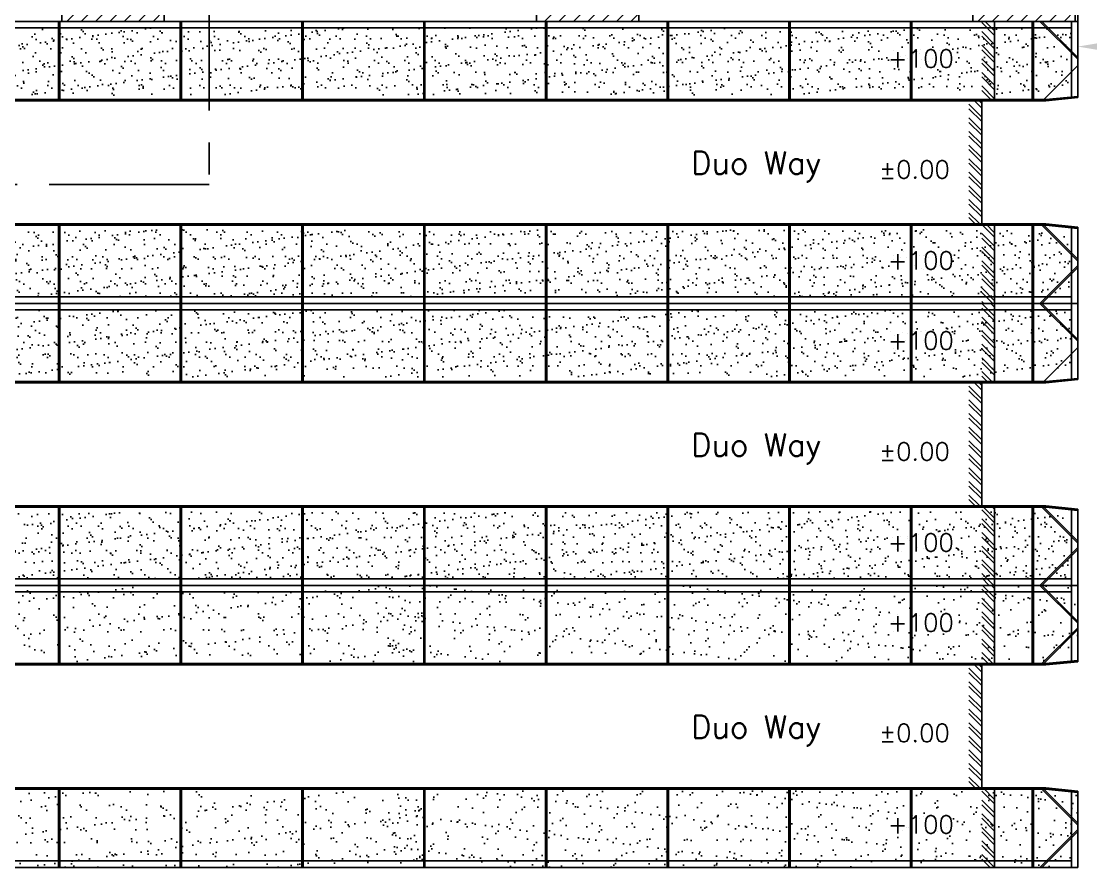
# Model space of a CAD drawing. Header units: millimetres. Extents: x -5 to 1510635, y -6 to 71285.
# Drawn here: x 790361 to 798706, y 25787 to 32412 of the extents above; entities that cross this region are included whole.
import ezdxf
from ezdxf.enums import TextEntityAlignment as Align

# ---------------------------------------------------------------- set-up
doc = ezdxf.new("R2010")
doc.units = ezdxf.units.MM
doc.header["$LTSCALE"] = 1000
doc.linetypes.add('CENTER', pattern=[2, 1.25, -0.25, 0.25, -0.25])
doc.linetypes.add('DASHEDX2', pattern=[1.5, 1, -0.5])
for name, color, linetype in [('1', 1, 'CENTER'), ('2', 42, 'Continuous'), ('4', 4, 'DASHEDX2'), ('MP-1', 1, 'CENTER'), ('MP-7', 7, 'Continuous'), ('MP-8', 8, 'Continuous'), ('S-COL 2ND$0$S-COL-1', 31, 'Continuous'), ('S-COL 2ND$0$S-COL-HATCH', 11, 'Continuous'), ('S-TEXT-3', 31, 'Continuous')]:
    doc.layers.add(name, color=color, linetype=linetype)
doc.styles.add('ROMANS', font='ROMANS.shx')
doc.dimstyles.new('MPS2', dxfattribs={"dimscale": 100, "dimtxt": 3, "dimasz": 3, "dimexe": 1, "dimexo": 1, "dimgap": 1, "dimtad": 1, "dimzin": 12, "dimdsep": 46, "dimtxsty": 'Standard', "dimcen": 1, "dimclrd": 1, "dimclre": 1, "dimclrt": 7, "dimazin": 2, "dimtfac": 1, "dimtmove": 0, "dimatfit": 3, "dimfxl": 1, "dimarcsym": 0})
pattern_1 = [(37.50000000000001, (517584.3606566141, 113703.2505014206), (-4.800093887952137, 146.8239711988027), [0, -115.824, 0, -129.54, 0, -123.825]), (7.499999999999999, (517584.3606566141, 113703.2505014206), (134.8569849414008, 215.0475301705063), [0, -62.48400000000001, 0, -104.394, 0, -40.005]), (327.5, (517490.634656614, 113703.2505014206), (237.2977110724374, 0.4311554035637286), [0, -38.09999999999999, 0, -137.16, 0, -179.07]), (317.5, (517490.634656614, 113703.2505014206), (229.0669357416892, 66.87879697716488), [0, -19.05, 0, -89.916, 0, -102.87])]
pattern_2 = [(142.5, (531441.9109597434, 332563.6239655574), (6.299335810960814, 192.6823769013159), [0, -152, 0, -170, 0, -162.5]), (172.5, (531441.9109597434, 332563.6239655574), (-176.9776705267727, 282.214606522974), [0, -82, 0, -137, 0, -52.5]), (212.5, (531564.9109597434, 332563.6239655574), (-311.4141861751495, 0.5659053536964492), [0, -49.99999999999997, 0, -179.9999999999999, 0, -234.9999999999999]), (222.5, (531564.9109597434, 332563.6239655574), (-300.6126604572293, 87.76755649342492), [0, -25, 0, -118, 0, -135])]
pattern_3 = [(37.50000000000001, (-533651.9109597674, 332563.6239655574), (-6.299335810960814, 192.6823769013159), [0, -152, 0, -170, 0, -162.5]), (7.499999999999999, (-533651.9109597674, 332563.6239655574), (176.9776705267727, 282.214606522974), [0, -82, 0, -137, 0, -52.5]), (327.5, (-533774.9109597674, 332563.6239655574), (311.4141861751495, 0.5659053536964492), [0, -49.99999999999999, 0, -180, 0, -235]), (317.5, (-533774.9109597674, 332563.6239655574), (300.6126604572293, 87.76755649342492), [0, -25, 0, -118, 0, -135])]

# ---------------------------------------------------------------- blocks, each defined once
blk = doc.blocks.new('S-COL 2ND')
at = {"layer": 'S-COL 2ND$0$S-COL-HATCH'}
h = blk.add_hatch(dxfattribs=at)
h.set_pattern_fill('ANSI31', color=256, scale=25)
h.set_pattern_definition([(45, (7474.717989202589, 18780), (-56.1266007566822, 56.12660075668221), [])])
h.paths.add_polyline_path([(4007211.345289174, -137938.8001942993), (4008011.345289174, -137938.8001942993), (4008011.345289174, -137438.8001942993), (4007211.345289174, -137438.8001942993)])
h = blk.add_hatch(dxfattribs=at)
h.set_pattern_fill('ANSI31', color=256, scale=25)
h.set_pattern_definition([(45, (10979.71798920305, 18780), (-56.1266007566822, 56.12660075668221), [])])
h.paths.add_polyline_path([(4010916.345289174, -137938.8001942993), (4011716.345289174, -137938.8001942993), (4011716.345289174, -137438.8001942993), (4010916.345289174, -137438.8001942993)])
h = blk.add_hatch(dxfattribs=at)
h.set_pattern_fill('ANSI31', color=256, scale=25)
h.set_pattern_definition([(45, (14584.71798920259, 18780), (-56.1266007566822, 56.12660075668221), [])])
h.paths.add_polyline_path([(4014321.345289174, -137938.8001942993), (4015121.345289174, -137938.8001942993), (4015121.345289174, -137438.8001942993), (4014321.345289174, -137438.8001942993)])
at = {"layer": 'S-COL 2ND$0$S-COL-1'}
for points in [[(4007211.345289174, -137938.8001942993), (4008011.345289174, -137938.8001942993), (4008011.345289174, -137438.8001942993), (4007211.345289174, -137438.8001942993)], [(4010916.345289174, -137938.8001942993), (4011716.345289174, -137938.8001942993), (4011716.345289174, -137438.8001942993), (4010916.345289174, -137438.8001942993)]]:
    blk.add_lwpolyline(points, close=True, dxfattribs=at)
at = {"layer": 'S-COL 2ND$0$S-COL-1', "elevation": -8.91567534880164e-09}
blk.add_lwpolyline([(4014321.345289174, -137938.8001942993), (4015121.345289174, -137938.8001942993), (4015121.345289174, -137438.8001942993), (4014321.345289174, -137438.8001942993)], close=True, dxfattribs=at)
blk = doc.blocks.new('*X45')
at = {"color": 0}
for p, q in [((74238.90674294345, 22160.49230855423), (74254.62879133417, 22176.21435694495)), ((74238.90674294345, 22125.13696955423), (74289.98413033417, 22176.21435694495)), ((74238.90674294345, 22054.42629137625), (74338.90674294345, 22154.42629137625)), ((74238.90674294345, 22019.07095237625), (74338.90674294345, 22119.07095237625)), ((74238.90674294345, 21948.36027419826), (74338.90674294345, 22048.36027419826)), ((74238.90674294345, 21913.00493519827), (74338.90674294345, 22013.00493519827)), ((74238.90674294345, 21842.29425702028), (74338.90674294345, 21942.29425702028)), ((74238.90674294345, 21806.93891802029), (74338.90674294345, 21906.93891802029)), ((74238.90674294345, 21736.2282398423), (74338.90674294345, 21836.2282398423)), ((74238.90674294345, 21700.8729008423), (74338.90674294345, 21800.8729008423)), ((74238.90674294345, 21630.16222266432), (74338.90674294345, 21730.16222266432)), ((74238.90674294345, 21594.80688366432), (74338.90674294345, 21694.80688366432)), ((74238.90674294345, 21524.09620548634), (74338.90674294345, 21624.09620548634)), ((74238.90674294345, 21488.74086648634), (74338.90674294345, 21588.74086648634)), ((74238.90674294345, 21418.03018830836), (74338.90674294345, 21518.03018830836)), ((74238.90674294345, 21382.67484930836), (74338.90674294345, 21482.67484930836)), ((74238.90674294345, 21311.96417113037), (74338.90674294345, 21411.96417113037)), ((74238.90674294345, 21276.60883213038), (74338.90674294345, 21376.60883213038)), ((74259.22294593601, 21226.21435694495), (74338.90674294345, 21305.89815395239)), ((74294.57828493601, 21226.21435694495), (74338.90674294345, 21270.54281495239))]:
    blk.add_line(p, q, dxfattribs=at)
blk = doc.blocks.new('SDFER')
at = {"layer": '2'}
h = blk.add_hatch(dxfattribs=at)
h.set_pattern_fill('ANSI32', color=1, scale=200, style=0)
h.set_pattern_definition([(135, (529157.9246560314, 66943.86211058294), (53.03300858899106, 53.03300858899107), []), (135, (529122.5693170314, 66943.86211058294), (53.03300858899106, 53.03300858899107), [])])
h.paths.add_polyline_path([(530085.1921945927, 115283.2505014205), (530185.1921945927, 115283.2505014205), (530185.1921945927, 115903.2505014205), (530085.1921945927, 115903.2505014205)])
h = blk.add_hatch(dxfattribs=at)
h.set_pattern_fill('ANSI32', color=1, scale=200, style=0)
h.set_pattern_definition([(135, (529157.9246560314, 65368.86211058294), (53.03300858899106, 53.03300858899107), []), (135, (529122.5693170314, 65368.86211058294), (53.03300858899106, 53.03300858899107), [])])
h.paths.add_polyline_path([(530185.1921945929, 114323.2505014205), (530085.1921945927, 114323.2505014205), (530085.1921945927, 113703.2505014205), (530185.1921945929, 113703.2505014205)])
at = {"layer": 'MP-1', "linetype": 'ByBlock'}
h = blk.add_hatch(dxfattribs=at)
h.set_pattern_fill('AR-SAND', color=256, scale=3, style=0)
h.set_pattern_definition(pattern_1)
h.paths.add_polyline_path([(522929.3606566256, 115853.2505014206), (521989.3606566256, 115853.2505014206), (521989.3606566256, 115328.2505014205), (522929.3606566256, 115328.2505014205)])
h = blk.add_hatch(dxfattribs=at)
h.set_pattern_fill('AR-SAND', color=256, scale=3, style=0)
h.set_pattern_definition(pattern_1)
h.paths.add_polyline_path([(523879.3606566256, 115853.2505014205), (522939.3606566256, 115853.2505014206), (522939.3606566256, 115328.2505014205), (523879.3606566256, 115328.2505014205)])
h = blk.add_hatch(dxfattribs=at)
h.set_pattern_fill('AR-SAND', color=256, scale=3, style=0)
h.set_pattern_definition(pattern_1)
h.paths.add_polyline_path([(524829.3606566256, 115853.2505014205), (523889.3606566256, 115853.2505014205), (523889.3606566256, 115328.2505014205), (524829.3606566256, 115328.2505014205)])
h = blk.add_hatch(dxfattribs=at)
h.set_pattern_fill('AR-SAND', color=256, scale=3, style=0)
h.set_pattern_definition(pattern_1)
h.paths.add_polyline_path([(525779.3606566256, 115853.2505014205), (524839.3606566256, 115853.2505014205), (524839.3606566256, 115328.2505014205), (525779.3606566256, 115328.2505014205)])
h = blk.add_hatch(dxfattribs=at)
h.set_pattern_fill('AR-SAND', color=256, scale=3, style=0)
h.set_pattern_definition(pattern_1)
h.paths.add_polyline_path([(526679.360656626, 115853.2505014205), (525789.3606566256, 115853.2505014205), (525789.3606566256, 115328.2505014205), (526679.360656626, 115328.2505014205)])
h = blk.add_hatch(dxfattribs=at)
h.set_pattern_fill('AR-SAND', color=256, scale=3, style=0)
h.set_pattern_definition(pattern_1)
h.paths.add_polyline_path([(527629.360656626, 115853.2505014205), (526689.360656626, 115853.2505014205), (526689.360656626, 115328.2505014205), (527629.360656626, 115328.2505014205)])
h = blk.add_hatch(dxfattribs=at)
h.set_pattern_fill('AR-SAND', color=256, scale=3, style=0)
h.set_pattern_definition(pattern_1)
h.paths.add_polyline_path([(528579.360656626, 115853.2505014205), (527639.360656626, 115853.2505014205), (527639.360656626, 115328.2505014205), (528579.360656626, 115328.2505014205)])
h = blk.add_hatch(dxfattribs=at)
h.set_pattern_fill('AR-SAND', color=256, scale=3, style=0)
h.set_pattern_definition(pattern_1)
h.paths.add_polyline_path([(529529.360656626, 115853.2505014205), (528589.360656626, 115853.2505014205), (528589.360656626, 115328.2505014205), (529529.360656626, 115328.2505014205)])
h = blk.add_hatch(dxfattribs=at)
h.set_pattern_fill('AR-SAND', color=256, scale=3, style=0)
h.set_pattern_definition(pattern_1)
h.paths.add_polyline_path([(530185.1921945927, 115853.2505014205), (529539.360656626, 115853.2505014205), (529539.360656626, 115328.2505014205), (530185.1921945927, 115328.2505014205)])
h = blk.add_hatch(dxfattribs=at)
h.set_pattern_fill('AR-SAND', color=256, scale=3, style=0)
h.set_pattern_definition(pattern_1)
h.paths.add_polyline_path([(530479.360656626, 115853.2505014205), (530185.1921945927, 115853.2505014205), (530185.1921945927, 115328.2505014205), (530333.1114369123, 115328.2505014205), (530479.360656626, 115335.5629624062)])
h = blk.add_hatch(dxfattribs=at)
h.set_pattern_fill('AR-SAND', color=256, scale=3, style=0)
h.set_pattern_definition(pattern_1)
h.paths.add_polyline_path([(530784.3606566375, 115658.3077889345), (530589.4179441514, 115853.2505014205), (530489.360656626, 115853.2505014205), (530489.360656626, 115336.0629624062), (530602.9077603217, 115341.7403175909), (530784.3606566375, 115523.1932139066)])
h = blk.add_hatch(dxfattribs=at)
h.set_pattern_fill('AR-SAND', color=256, scale=3, style=0)
h.set_pattern_definition(pattern_1)
h.paths.add_polyline_path([(530784.3606566375, 115853.2505014205), (530603.5600797753, 115853.2505014205), (530784.3606566375, 115672.4499245581)], flags=17)
h = blk.add_hatch(dxfattribs=at)
h.set_pattern_fill('AR-SAND', color=256, scale=3, style=0)
h.set_pattern_definition(pattern_1)
h.paths.add_polyline_path([(530784.3606566375, 115509.0510782828), (530617.794218873, 115342.4846405185), (530784.3606566375, 115350.8129624067)], flags=17)
h = blk.add_hatch(dxfattribs=at)
h.set_pattern_fill('AR-SAND', color=256, scale=3, style=0)
h.set_pattern_definition(pattern_1)
h.paths.add_polyline_path([(522929.3606566256, 114278.2505014205), (521989.3606566256, 114278.2505014205), (521989.3606566256, 113753.2505014204), (522929.3606566256, 113753.2505014204)])
h = blk.add_hatch(dxfattribs=at)
h.set_pattern_fill('AR-SAND', color=256, scale=3, style=0)
h.set_pattern_definition(pattern_1)
h.paths.add_polyline_path([(523879.3606566256, 114278.2505014205), (522939.3606566256, 114278.2505014205), (522939.3606566256, 113753.2505014204), (523879.3606566256, 113753.2505014204)])
h = blk.add_hatch(dxfattribs=at)
h.set_pattern_fill('AR-SAND', color=256, scale=3, style=0)
h.set_pattern_definition(pattern_1)
h.paths.add_polyline_path([(524829.3606566256, 114278.2505014205), (523889.3606566256, 114278.2505014205), (523889.3606566256, 113753.2505014204), (524829.3606566256, 113753.2505014204)])
h = blk.add_hatch(dxfattribs=at)
h.set_pattern_fill('AR-SAND', color=256, scale=3, style=0)
h.set_pattern_definition(pattern_1)
h.paths.add_polyline_path([(525779.3606566256, 114278.2505014205), (524839.3606566256, 114278.2505014205), (524839.3606566256, 113753.2505014204), (525779.3606566256, 113753.2505014204)])
h = blk.add_hatch(dxfattribs=at)
h.set_pattern_fill('AR-SAND', color=256, scale=3, style=0)
h.set_pattern_definition(pattern_1)
h.paths.add_polyline_path([(526679.360656626, 114278.2505014205), (525789.3606566256, 114278.2505014205), (525789.3606566256, 113753.2505014204), (526679.360656626, 113753.2505014204)])
h = blk.add_hatch(dxfattribs=at)
h.set_pattern_fill('AR-SAND', color=256, scale=3, style=0)
h.set_pattern_definition(pattern_1)
h.paths.add_polyline_path([(527629.360656626, 114278.2505014205), (526689.360656626, 114278.2505014205), (526689.360656626, 113753.2505014204), (527629.360656626, 113753.2505014204)])
h = blk.add_hatch(dxfattribs=at)
h.set_pattern_fill('AR-SAND', color=256, scale=3, style=0)
h.set_pattern_definition(pattern_1)
h.paths.add_polyline_path([(528579.360656626, 114278.2505014205), (527639.360656626, 114278.2505014205), (527639.360656626, 113753.2505014204), (528579.360656626, 113753.2505014204)])
h = blk.add_hatch(dxfattribs=at)
h.set_pattern_fill('AR-SAND', color=256, scale=3, style=0)
h.set_pattern_definition(pattern_1)
h.paths.add_polyline_path([(529529.360656626, 114278.2505014205), (528589.360656626, 114278.2505014205), (528589.360656626, 113753.2505014204), (529529.360656626, 113753.2505014205)])
h = blk.add_hatch(dxfattribs=at)
h.set_pattern_fill('AR-SAND', color=256, scale=3, style=0)
h.set_pattern_definition(pattern_1)
h.paths.add_polyline_path([(530185.1921945929, 114278.2505014205), (529539.360656626, 114278.2505014205), (529539.360656626, 113753.2505014205), (530185.1921945929, 113753.2505014205)])
h = blk.add_hatch(dxfattribs=at)
h.set_pattern_fill('AR-SAND', color=256, scale=3, style=0)
h.set_pattern_definition(pattern_1)
h.paths.add_polyline_path([(530479.360656626, 114270.9380404348), (530333.1114369123, 114278.2505014205), (530185.1921945929, 114278.2505014205), (530185.1921945929, 113753.2505014205), (530479.360656626, 113753.2505014205)])
h = blk.add_hatch(dxfattribs=at)
h.set_pattern_fill('AR-SAND', color=256, scale=3, style=0)
h.set_pattern_definition(pattern_1)
h.paths.add_polyline_path([(530602.9077603217, 114264.76068525), (530489.360656626, 114270.4380404348), (530489.360656626, 113753.2505014205), (530589.4179441514, 113753.2505014205), (530784.3606566375, 113948.1932139064), (530784.3606566375, 114083.3077889344)])
h = blk.add_hatch(dxfattribs=at)
h.set_pattern_fill('AR-SAND', color=256, scale=3, style=0)
h.set_pattern_definition(pattern_1)
h.paths.add_polyline_path([(530784.3606566375, 114255.6880404342), (530617.794218873, 114264.0163623224), (530784.3606566375, 114097.4499245581)], flags=17)
h = blk.add_hatch(dxfattribs=at)
h.set_pattern_fill('AR-SAND', color=256, scale=3, style=0)
h.set_pattern_definition(pattern_1)
h.paths.add_polyline_path([(530784.3606566375, 113934.0510782829), (530603.5600797753, 113753.2505014205), (530784.3606566375, 113753.2505014205)], flags=17)
at = {"layer": '2'}
for p, q in [((514934.3606566142, 115903.2505014206, -1.382460255819105e-08), (530834.3606566375, 115903.2505014205, -1.382460255819105e-08)), ((514984.3606566141, 115853.2505014206, -1.382460255819105e-08), (530784.3606566375, 115853.2505014205, -1.382460255819105e-08)), ((530185.1921945927, 115903.6886628511, -1.382460255819105e-08), (530185.1921945927, 115283.2505014205, -1.382460255819105e-08)), ((530784.3606566375, 115903.2505014205, -1.382460255819105e-08), (530784.3606566375, 115313.3003770415, -1.382460255819105e-08)), ((530834.3606566377, 115903.2505014205, -1.382460255819105e-08), (530834.3606566377, 115308.2505014204, -1.382460255819105e-08)), ((514934.3606566142, 115293.2505014205, -1.382460255819105e-08), (530583.8619004263, 115293.2505014205, -1.382460255819105e-08)), ((514934.3606566142, 115283.2505014205, -1.382460255819105e-08), (530584.3606566376, 115283.2505014205, -1.382460255819105e-08)), ((530085.1921945927, 115278.2505014205, -1.382460255819105e-08), (530085.1921945927, 114328.2505014205, -1.382460255819105e-08)), ((530834.3606566377, 115318.3003770415, -1.382460255819105e-08), (530583.8619004263, 115293.2505014205, -1.382460255819105e-08)), ((530834.3606566377, 115308.2505014204, -1.382460255819105e-08), (530584.3606566376, 115283.2505014205, -1.382460255819105e-08)), ((514934.3606566142, 114323.2505014203, -1.382460255819105e-08), (530584.3606566376, 114323.2505014205, -1.382460255819105e-08)), ((514934.3606566142, 114313.2505014203, -1.382460255819105e-08), (530583.8619004263, 114313.2505014205, -1.382460255819105e-08)), ((530185.1921945929, 114323.2505014205, -1.382460255819105e-08), (530185.1921945929, 113703.6886628511, -1.382460255819105e-08)), ((530834.3606566376, 114288.2006257995, -1.382460255819105e-08), (530583.8619004263, 114313.2505014205, -1.382460255819105e-08)), ((530834.3606566377, 114298.2505014206, -1.382460255819105e-08), (530584.3606566376, 114323.2505014205, -1.382460255819105e-08)), ((530784.3606566375, 113703.2505014205, -1.382460255819105e-08), (530784.3606566375, 114293.2006257995, -1.382460255819105e-08)), ((530834.3606566377, 114298.2505014206, -1.382460255819105e-08), (530834.3606566377, 113703.2505014205, -1.382460255819105e-08)), ((514984.3606566141, 113753.2505014203, -1.382460255819105e-08), (530784.3606566375, 113753.2505014205, -1.382460255819105e-08)), ((530834.3606566375, 113703.2505014205, -1.382460255819105e-08), (514934.3606566144, 113703.2505014206, -1.382460255819105e-08))]:
    blk.add_line(p, q, dxfattribs=at)
at = {"layer": '4'}
for p, q in [((522879.3606566256, 115293.2505014205, -1.382460255819105e-08), (522879.3606566256, 115903.2505014205, -1.382460255819105e-08)), ((522889.3606566256, 115293.2505014205, -1.382460255819105e-08), (522889.3606566256, 115903.2505014205, -1.382460255819105e-08)), ((523829.3606566256, 115293.2505014205, -1.382460255819105e-08), (523829.3606566256, 115903.2505014205, -1.382460255819105e-08)), ((523839.3606566256, 115293.2505014205, -1.382460255819105e-08), (523839.3606566256, 115903.2505014205, -1.382460255819105e-08)), ((524779.3606566256, 115293.2505014205, -1.382460255819105e-08), (524779.3606566256, 115903.2505014205, -1.382460255819105e-08)), ((524789.3606566256, 115293.2505014205, -1.382460255819105e-08), (524789.3606566256, 115903.2505014205, -1.382460255819105e-08)), ((525729.3606566256, 115293.2505014205, -1.382460255819105e-08), (525729.3606566256, 115903.2505014205, -1.382460255819105e-08)), ((525739.3606566256, 115293.2505014205, -1.382460255819105e-08), (525739.3606566256, 115903.2505014205, -1.382460255819105e-08)), ((526679.360656626, 115293.2505014205, -1.382460255819105e-08), (526679.360656626, 115903.2505014205, -1.382460255819105e-08)), ((526689.360656626, 115293.2505014205, -1.382460255819105e-08), (526689.360656626, 115903.2505014205, -1.382460255819105e-08)), ((527629.360656626, 115293.2505014205, -1.382460255819105e-08), (527629.360656626, 115903.2505014205, -1.382460255819105e-08)), ((527639.360656626, 115293.2505014205, -1.382460255819105e-08), (527639.360656626, 115903.2505014205, -1.382460255819105e-08)), ((528579.360656626, 115293.2505014205, -1.382460255819105e-08), (528579.360656626, 115903.2505014205, -1.382460255819105e-08)), ((528589.360656626, 115293.2505014205, -1.382460255819105e-08), (528589.360656626, 115903.2505014205, -1.382460255819105e-08)), ((529529.360656626, 115293.2505014205, -1.382460255819105e-08), (529529.360656626, 115903.2505014205, -1.382460255819105e-08)), ((529539.360656626, 115293.2505014205, -1.382460255819105e-08), (529539.360656626, 115903.2505014205, -1.382460255819105e-08)), ((530479.360656626, 115293.2505014205, -1.382460255819105e-08), (530479.360656626, 115903.2505014205, -1.382460255819105e-08)), ((530489.360656626, 115293.2505014205, -1.382460255819105e-08), (530489.360656626, 115903.2505014205, -1.382460255819105e-08)), ((530539.4179441514, 115903.2505014205, -1.382460255819105e-08), (530834.3606566377, 115608.3077889342, -1.382460255819105e-08)), ((530834.3606566377, 115622.4499245578, -1.382460255819105e-08), (530553.5600797753, 115903.2505014205, -1.382460255819105e-08)), ((530568.5600797749, 115293.2505014205, -1.382460255819105e-08), (530834.3606566377, 115559.051078283, -1.382460255819105e-08)), ((530551.1463934539, 115289.9789507232, -1.382460255819105e-08), (530549.4179441512, 115288.2505014205, -1.382460255819105e-08)), ((522879.3606566256, 113703.2505014203, -1.382460255819105e-08), (522879.3606566256, 114313.2505014204, -1.382460255819105e-08)), ((522889.3606566256, 113703.2505014203, -1.382460255819105e-08), (522889.3606566256, 114313.2505014204, -1.382460255819105e-08)), ((523829.3606566256, 113703.2505014203, -1.382460255819105e-08), (523829.3606566256, 114313.2505014204, -1.382460255819105e-08)), ((523839.3606566256, 113703.2505014203, -1.382460255819105e-08), (523839.3606566256, 114313.2505014204, -1.382460255819105e-08)), ((524779.3606566256, 113703.2505014203, -1.382460255819105e-08), (524779.3606566256, 114313.2505014204, -1.382460255819105e-08)), ((524789.3606566256, 113703.2505014203, -1.382460255819105e-08), (524789.3606566256, 114313.2505014204, -1.382460255819105e-08)), ((525729.3606566256, 113703.2505014203, -1.382460255819105e-08), (525729.3606566256, 114313.2505014204, -1.382460255819105e-08)), ((525739.3606566256, 113703.2505014203, -1.382460255819105e-08), (525739.3606566256, 114313.2505014204, -1.382460255819105e-08)), ((526679.360656626, 114313.2505014204, -1.382460255819105e-08), (526679.360656626, 113703.2505014204, -1.382460255819105e-08)), ((526689.360656626, 114313.2505014204, -1.382460255819105e-08), (526689.360656626, 113703.2505014204, -1.382460255819105e-08)), ((527629.360656626, 114313.2505014205, -1.382460255819105e-08), (527629.360656626, 113703.2505014204, -1.382460255819105e-08)), ((527639.360656626, 114313.2505014205, -1.382460255819105e-08), (527639.360656626, 113703.2505014204, -1.382460255819105e-08)), ((528579.360656626, 114313.2505014205, -1.382460255819105e-08), (528579.360656626, 113703.2505014204, -1.382460255819105e-08)), ((528589.360656626, 114313.2505014205, -1.382460255819105e-08), (528589.360656626, 113703.2505014204, -1.382460255819105e-08)), ((529529.360656626, 114313.2505014205, -1.382460255819105e-08), (529529.360656626, 113703.2505014204, -1.382460255819105e-08)), ((529539.360656626, 114313.2505014205, -1.382460255819105e-08), (529539.360656626, 113703.2505014204, -1.382460255819105e-08)), ((530479.360656626, 114313.2505014205, -1.382460255819105e-08), (530479.360656626, 113703.2505014204, -1.382460255819105e-08)), ((530489.3606566259, 114313.2505014205, -1.382460255819105e-08), (530489.360656626, 113703.2505014204, -1.382460255819105e-08)), ((530834.3606566377, 114033.3077889342, -1.382460255819105e-08), (530554.4179441512, 114313.2505014205, -1.382460255819105e-08)), ((530568.5600797749, 114313.2505014205, -1.382460255819105e-08), (530834.3606566377, 114047.4499245579, -1.382460255819105e-08)), ((530539.4179441514, 113703.2505014205, -1.382460255819105e-08), (530834.3606566377, 113998.1932139067, -1.382460255819105e-08)), ((530834.3606566377, 113984.0510782831, -1.382460255819105e-08), (530553.5600797753, 113703.2505014205, -1.382460255819105e-08))]:
    blk.add_line(p, q, dxfattribs=at)
at = {"layer": '2', "color": 1, "xscale": -1}
blk.add_blockref('*X45', (604324.0989375361, 93102.03614447551, -1.382460255819105e-08), dxfattribs=at)
at = {"style": 'ROMANS'}
for s, p in [('+100', (529351.1505800057, 115542.9405257849, -1.382460255819105e-08)), ('%%P0.00', (529284.483913339, 114677.6480478096, -1.382460255819105e-08)), ('+100', (529351.1505800057, 113967.9405257849, -1.382460255819105e-08))]:
    blk.add_text(s, height=140, dxfattribs=at).set_placement(p)
at = {"layer": 'MP-7', "style": 'ROMANS'}
blk.add_text('Duo Way', height=176.8, dxfattribs=at).set_placement((528324.5516056509, 114769.9573420913, -1.382460255819105e-08), align=Align.MIDDLE)
blk = doc.blocks.new('152524444')
at = {"layer": '2'}
h = blk.add_hatch(dxfattribs=at)
h.set_pattern_fill('ANSI32', color=1, scale=200, style=0)
h.set_pattern_definition([(135, (2468.563999405364, -46759.38839083747), (53.03300858899106, 53.03300858899107), []), (135, (2433.208660405362, -46759.38839083747), (53.03300858899106, 53.03300858899107), [])])
h.paths.add_polyline_path([(3395.831537966616, 1580.000000000058), (3495.831537966617, 1580.000000000058), (3495.831537966616, 2200.000000000058), (3395.831537966616, 2200.000000000058)])
h = blk.add_hatch(dxfattribs=at)
h.set_pattern_fill('ANSI32', color=1, scale=200, style=0)
h.set_pattern_definition([(135, (2468.563999405364, -48334.38839083747), (53.03300858899106, 53.03300858899107), []), (135, (2433.208660405362, -48334.38839083747), (53.03300858899106, 53.03300858899107), [])])
h.paths.add_polyline_path([(3495.831537966849, 619.9999999999977), (3395.831537966617, 619.9999999999972), (3395.831537966616, 5.820766091346741e-11), (3495.831537966849, 5.820766091346741e-11)])
at = {"layer": 'MP-1'}
h = blk.add_hatch(dxfattribs=at)
h.set_pattern_fill('AR-SAND', color=256, scale=100, style=0)
h.set_pattern_definition(pattern_3)
h.paths.add_polyline_path([(-5805.831537990598, 2200.000000000116), (-6425.00000003539, 2200.000000000058), (-6425.00000003539, 1628.537476591824), (-5954.250468200771, 1605.000000000058), (-5805.831537990598, 1605.000000000058)])
h.paths.add_polyline_path([(-3955.00000003539, 2200.000000000116), (-5805.831537990598, 2200.000000000058), (-5805.831537990598, 1605.000000000058), (-3955.00000003539, 1605.000000000058)])
h.paths.add_polyline_path([(-1455.00000003539, 2200.000000000175), (-3945.00000003539, 2200.000000000116), (-3945.00000003539, 1605.000000000058), (-1455.00000003539, 1605.000000000058)])
h.paths.add_polyline_path([(-955.00000001234, 2200.000000000175), (-1445.00000003539, 2200.000000000175), (-1445.00000003539, 1605.000000000058), (-955.00000001234, 1605.000000000058)])
h.paths.add_polyline_path([(-5510.123256737133, 1804.690024364449), (-4913.456590070156, 1804.690024364449), (-4913.456590070156, 2014.690024364449), (-5510.123256737133, 2014.690024364449)], flags=24)
h = blk.add_hatch(dxfattribs=at)
h.set_pattern_fill('AR-SAND', color=256, scale=100, style=0)
h.set_pattern_definition(pattern_2)
h.paths.add_polyline_path([(1745.000000011409, 2200.000000000116), (3595.831537966616, 2200.000000000058), (3595.831537966616, 1605.000000000058), (1745.000000011409, 1605.000000000058)])
h.paths.add_polyline_path([(-754.9999999885913, 2200.000000000175), (1735.000000011409, 2200.000000000116), (1735.000000011409, 1605.000000000058), (-754.9999999885913, 1605.000000000058)])
h.paths.add_polyline_path([(-1255.000000011642, 2200.000000000175), (-764.9999999885913, 2200.000000000175), (-764.9999999885913, 1605.000000000058), (-1255.000000011642, 1605.000000000058)])
h.paths.add_polyline_path([(3300.123256712919, 1804.690024364449), (2703.456590046408, 1804.690024364449), (2703.456590046408, 2014.690024364449), (3300.123256712919, 2014.690024364449)], flags=24)
h.paths.add_polyline_path([(4145.000000011642, 1625.037476591824), (4145.000000011642, 2200.000000000116), (3595.831537966616, 2200.000000000116), (3595.831537966616, 1605.000000000058), (3744.250468176557, 1605.000000000058)])
h = blk.add_hatch(dxfattribs=at)
h.set_pattern_fill('AR-SAND', color=256, scale=100, style=0)
h.set_pattern_definition(pattern_3)
h.paths.add_polyline_path([(-5805.831537990831, 595.0000000001746), (-5954.250468197977, 595.0000000001746), (-6425.000000036089, 571.4625234083505), (-6425.000000036089, 5.820766091346741e-11), (-5805.831537990831, 5.820766091346741e-11)])
h.paths.add_polyline_path([(-3955.00000003539, 595.0000000001746), (-5805.831537990831, 595.0000000001746), (-5805.831537990831, 5.820766091346741e-11), (-3955.00000003539, 1.164153218269348e-10)])
h.paths.add_polyline_path([(-1455.00000003539, 595.0000000001746), (-3945.00000003539, 595.0000000001746), (-3945.00000003539, 1.164153218269348e-10), (-1455.00000003539, 1.746229827404022e-10)])
h.paths.add_polyline_path([(-955.00000001234, 595.0000000001746), (-1445.00000003539, 595.0000000001746), (-1445.00000003539, 1.746229827404022e-10), (-955.00000001234, 1.746229827404022e-10)])
h.paths.add_polyline_path([(-5510.123256737133, 229.6900243644486), (-4913.456590070156, 229.6900243644486), (-4913.456590070156, 439.6900243644486), (-5510.123256737133, 439.6900243644486)], flags=24)
h = blk.add_hatch(dxfattribs=at)
h.set_pattern_fill('AR-SAND', color=256, scale=100, style=0)
h.set_pattern_definition(pattern_2)
h.paths.add_polyline_path([(1745.000000011409, 595.0000000001746), (3595.831537966849, 595.0000000001746), (3595.831537966849, 5.820766091346741e-11), (1745.000000011409, 1.164153218269348e-10)])
h.paths.add_polyline_path([(-754.9999999885913, 595.0000000001746), (1735.000000011409, 595.0000000001746), (1735.000000011409, 1.164153218269348e-10), (-754.9999999885913, 1.746229827404022e-10)])
h.paths.add_polyline_path([(-1255.000000011642, 595.0000000001746), (-764.9999999885913, 595.0000000001746), (-764.9999999885913, 1.746229827404022e-10), (-1255.000000011642, 1.746229827404022e-10)])
h.paths.add_polyline_path([(3300.123256712919, 229.6900243644486), (2703.456590046408, 229.6900243644486), (2703.456590046408, 439.6900243644486), (3300.123256712919, 439.6900243644486)], flags=24)
h.paths.add_polyline_path([(4145.000000011642, 5.820766091346741e-11), (4145.000000011409, 574.9625234084087), (3744.250468173996, 595.0000000001746), (3595.831537966849, 595.0000000001746), (3595.831537966849, 5.820766091346741e-11)])
at = {"layer": '2'}
for p, q in [((-6455.000000011874, 2200.000000000175), (4145.000000011409, 2200.000000000058)), ((3495.831537966616, 2200.438161430706), (3495.831537966616, 1580.000000000058)), ((4095.000000011409, 2200.000000000058), (4095.000000011409, 1610.049875621062)), ((4145.000000011642, 2200.000000000058), (4145.000000011642, 1604.999999999942)), ((-6405.000000011874, 2150.000000000233), (4095.000000011409, 2150.000000000058)), ((-6455.000000011874, 1590.000000000058), (3895.000000011176, 1590.000000000058)), ((3894.004962821436, 1589.950371902159), (4145.000000011642, 1615.049875621062)), ((3895.000000011642, 1580.000000000058), (4145.000000012806, 1605.000000000058)), ((-6455.000000011874, 1580.000000000058), (3895.000000011176, 1580.000000000058)), ((3395.831537966616, 1575.000000000058), (3395.831537966616, 625.0000000000582)), ((-6455.000000011874, 619.9999999999418), (3895.000000011642, 620)), ((-6455.000000011874, 609.9999999999418), (3895.000000011642, 610)), ((3495.831537966849, 619.9999999999977), (3495.831537966849, 0.4381614307058044)), ((3894.004962821436, 610.0496280979579), (4145.000000011414, 584.9501243790771)), ((3895.000000011642, 620.0000000000582), (4145.000000012806, 595.0000000000582)), ((4095.000000011409, 5.820766091346741e-11), (4095.000000011409, 589.9501243790543)), ((4145.000000011411, 595.0000000001977), (4145.000000011642, 5.820766091346741e-11)), ((4145.000000011409, 5.820766091346741e-11), (-6455.000000011642, 1.746229827404022e-10)), ((-6405.000000011874, 49.99999999988358), (4095.000000011409, 50.00000000005821))]:
    blk.add_line(p, q, dxfattribs=at)
at = {"layer": '4'}
for p, q in [((-3810.000000000465, 1590.000000000058), (-3810.000000000466, 2200.000000000116)), ((-3800.000000000465, 1590.000000000058), (-3800.000000000466, 2200.000000000116)), ((-2860.000000000465, 1590.000000000058), (-2860.000000000466, 2200.000000000116)), ((-2850.000000000465, 1590.000000000058), (-2850.000000000466, 2200.000000000116)), ((-1910.000000000466, 1590.000000000058), (-1910.000000000466, 2200.000000000116)), ((-1900.000000000465, 1590.000000000058), (-1900.000000000466, 2200.000000000116)), ((-960.0000000004657, 1590.000000000058), (-960.0000000004657, 2200.000000000116)), ((-950.0000000004654, 1590.000000000058), (-950.0000000004657, 2200.000000000116)), ((-10, 1590.000000000058), (-10, 2200.000000000116)), ((0, 1590.000000000058), (0, 2200.000000000116)), ((939.9999999999998, 1590.000000000058), (940, 2200.000000000116)), ((950, 1590.000000000058), (950, 2200.000000000116)), ((1890, 1590.000000000058), (1890, 2200.000000000116)), ((1900, 1590.000000000058), (1900, 2200.000000000116)), ((2840, 1590.000000000058), (2840, 2200.000000000116)), ((2850, 1590.000000000058), (2850, 2200.000000000116)), ((3790, 1590.000000000058), (3790, 2200.000000000116)), ((3800, 1590.000000000058), (3800, 2200.000000000116)), ((3850.057287525386, 2200.000000000058), (4145.000000011642, 1905.057287513802)), ((4145.000000011642, 1919.199423137412), (3864.199423149228, 2200.000000000058)), ((4145.000000011642, 1869.942712486372), (3865.057287525161, 1590.000000000058)), ((3879.199423149001, 1590.000000000058), (4145.000000011642, 1855.800576862588)), ((-3810.000000000466, -1.164153218269348e-10), (-3810.000000000466, 609.9999999999567)), ((-3800.000000000466, -1.164153218269348e-10), (-3800.000000000466, 609.9999999999568)), ((-2860.000000000466, -1.164153218269348e-10), (-2860.000000000466, 609.999999999962)), ((-2850.000000000466, -1.164153218269348e-10), (-2850.000000000465, 609.999999999962)), ((-1910.000000000466, -1.164153218269348e-10), (-1910.000000000466, 609.9999999999674)), ((-1900.000000000466, -1.164153218269348e-10), (-1900.000000000466, 609.9999999999674)), ((-960.0000000004657, -1.164153218269348e-10), (-960.0000000004657, 609.9999999999727)), ((-950.0000000004657, -1.164153218269348e-10), (-950.0000000004655, 609.9999999999728)), ((-9.999999999999998, 609.999999999978), (-10, 0)), ((0, 609.9999999999781), (0, 0)), ((940, 609.9999999999834), (940, 0)), ((949.9999999999999, 609.9999999999834), (950, 0)), ((1890, 609.9999999999886), (1890, 0)), ((1900, 609.9999999999887), (1900, 0)), ((2840, 609.999999999994), (2840, 0)), ((2849.999999999999, 609.9999999999941), (2850, 0)), ((3790, 609.9999999999994), (3790, 0)), ((3800, 609.9999999999994), (3800, 0)), ((4145.000000011642, 330.0572875137441), (3865.057287525164, 609.9999999999998)), ((3879.199423149059, 609.9999999999999), (4145.000000011642, 344.1994231375284)), ((3850.057287525386, 5.820766091346741e-11), (4145.000000011642, 294.9427124863141)), ((4145.000000011642, 280.8005768627045), (3864.199423149228, 5.820766091346741e-11))]:
    blk.add_line(p, q, dxfattribs=at)
at = {"layer": '2', "color": 1, "xscale": -1}
blk.add_blockref('*X45', (77634.73828091007, -20601.2143569449), dxfattribs=at)
at = {"style": 'ROMANS'}
for s, p in [('+100', (2661.789923379663, 1839.690024364449)), ('%%P0.00', (2595.123256712919, 978.7435496354592)), ('+100', (2661.789923379663, 264.6900243644486))]:
    blk.add_text(s, height=140, dxfattribs=at).set_placement(p)
at = {"layer": 'MP-7', "style": 'ROMANS'}
blk.add_text('Duo Way', height=176.8, dxfattribs=at).set_placement((1635.190949024865, 1066.7068406709), align=Align.MIDDLE)
blk = doc.blocks.new('*D362')
at = {"layer": 'DEFPOINTS', "color": 0, "linetype": 'ByBlock', "transparency": 16777216}
for p in [(811780.7717887093, 39553.49296978966), (781391.0230908506, 32912.42329884967, 2.061307519349001e-08), (811780.7717887093, 20582.77664604265, 2.061307519349001e-08)]:
    blk.add_point(p, dxfattribs=at)
at = {"layer": 'S-TEXT-3', "color": 1, "linetype": 'ByBlock', "lineweight": -2, "transparency": 16777216}
for p, q in [((781391.0230908506, 32992.42329884967), (781391.0230908506, 39633.49296978966)), ((811780.7717887093, 20662.77664604265), (811780.7717887093, 39633.49296978966)), ((781631.0230908506, 39553.49296978966), (811540.7717887093, 39553.49296978966))]:
    blk.add_line(p, q, dxfattribs=at)
at = {"layer": 'S-TEXT-3', "color": 1, "linetype": 'ByBlock', "transparency": 16777216}
for points in [[(781631.0230908506, 39593.49296978966), (781631.0230908506, 39513.49296978966), (781391.0230908506, 39553.49296978966)], [(811540.7717887093, 39593.49296978966), (811540.7717887093, 39513.49296978966), (811780.7717887093, 39553.49296978966)]]:
    blk.add_solid(points, dxfattribs=at)
at = {"layer": 'S-TEXT-3', "color": 7, "linetype": 'ByBlock', "transparency": 16777216, "insert": (796585.89743978, 39753.49296978966), "char_height": 240, "attachment_point": 5}
blk.add_mtext('30390', dxfattribs=at)
blk = doc.blocks.new('*D363')
at = {"layer": 'DEFPOINTS', "color": 0, "linetype": 'ByBlock', "transparency": 16777216}
for p in [(797785.864987859, 37467.72442645807), (778675.625896771, 13082.42329884967), (782951.1469986537, 13082.42329884967, 2.061307519349001e-08)]:
    blk.add_point(p, dxfattribs=at)
at = {"layer": 'S-TEXT-3', "color": 1, "linetype": 'ByBlock', "lineweight": -2, "transparency": 16777216}
for p, q in [((797705.864987859, 37467.72442645807), (778595.625896771, 37467.72442645807)), ((778675.625896771, 37227.72442645807), (778675.625896771, 13322.42329884967)), ((782871.1469986537, 13082.42329884967), (778595.625896771, 13082.42329884967))]:
    blk.add_line(p, q, dxfattribs=at)
at = {"layer": 'S-TEXT-3', "color": 1, "linetype": 'ByBlock', "transparency": 16777216}
for points in [[(778635.625896771, 37227.72442645807), (778715.625896771, 37227.72442645807), (778675.625896771, 37467.72442645807)], [(778635.625896771, 13322.42329884967), (778715.625896771, 13322.42329884967), (778675.625896771, 13082.42329884967)]]:
    blk.add_solid(points, dxfattribs=at)
at = {"layer": 'S-TEXT-3', "color": 7, "linetype": 'ByBlock', "transparency": 16777216, "insert": (778475.625896771, 25275.07386265399), "char_height": 240, "attachment_point": 5, "rotation": 90}
blk.add_mtext('24385', dxfattribs=at)
blk = doc.blocks.new('*D349')
at = {"layer": 'DEFPOINTS', "color": 0, "linetype": 'ByBlock', "transparency": 16777216}
for p in [(798605.8649878595, 33717.72442645804, -1.192429662024977e-08), (804005.86498786, 33717.72442645804, -1.61082448676252e-08), (798605.8649878595, 32215.90448720066)]:
    blk.add_point(p, dxfattribs=at)
at = {"layer": 'MP-8', "color": 1, "linetype": 'ByBlock', "lineweight": -2, "transparency": 16777216}
for p, q in [((798605.8649878595, 33637.72442645804), (798605.8649878595, 32135.90448720066)), ((804005.86498786, 33637.72442645804), (804005.86498786, 32135.90448720066)), ((803765.86498786, 32215.90448720066), (798845.8649878595, 32215.90448720066))]:
    blk.add_line(p, q, dxfattribs=at)
at = {"layer": 'MP-8', "color": 1, "linetype": 'ByBlock', "transparency": 16777216}
for points in [[(798845.8649878595, 32255.90448720066), (798845.8649878595, 32175.90448720066), (798605.8649878595, 32215.90448720066)], [(803765.86498786, 32255.90448720066), (803765.86498786, 32175.90448720066), (804005.86498786, 32215.90448720066)]]:
    blk.add_solid(points, dxfattribs=at)
at = {"layer": 'MP-8', "color": 7, "linetype": 'ByBlock', "transparency": 16777216, "insert": (801305.8649878597, 32444.70448720066), "char_height": 240, "attachment_point": 5}
blk.add_mtext('5400{\\H144.000000;\\S+10^ -0;}', dxfattribs=at)

msp = doc.modelspace()

# ---------------------------------------------------------------- linework, layer by layer
at = {"layer": '1'}
for p, q in [((791827.9444317213, 34967.72442645807, -2.775225822920975e-09), (791827.9444317213, 31141.00880631042, -2.775225822920975e-09)), ((791827.9444317213, 31141.00880631042, -2.775225822920975e-09), (776847.0155647603, 31141.00880631042, -2.775225822920975e-09))]:
    msp.add_line(p, q, dxfattribs=at)

# ---------------------------------------------------------------- block references
msp.add_blockref('S-COL 2ND', (-3216535.480301315, 170351.223493149, 8.915675348791681e-09))
at = {"layer": 'MP-7', "linetype": 'ByBlock'}
msp.add_blockref('152524444', (794460.8649878479, 25812.42329884961), dxfattribs=at)
at = {"layer": 'S-TEXT-3', "linetype": 'ByBlock'}
for p in [(267771.5043312218, -83490.8272025708, 1.382460255818109e-08), (267771.504331222, -85690.8272025708, 1.382460255818109e-08)]:
    msp.add_blockref('SDFER', p, dxfattribs=at)

# ---------------------------------------------------------------- dimensions: what is measured, and where the dimension line sits
at = {"layer": 'MP-8', "linetype": 'ByBlock'}
dim = msp.add_linear_dim(base=(798605.8649878595, 32215.90448720066), p1=(804005.86498786, 33717.72442645804, -1.61082448676252e-08), p2=(798605.8649878595, 33717.72442645804, -1.192429662024977e-08), dimstyle='MPS2', override={"dimscale": 80, "dimtol": 1, "dimtp": 10, "dimtm": 1e-09, "dimtfac": 0.6}, dxfattribs=at)
dim.commit()
dim.dimension.update_dxf_attribs({"geometry": '*D349', "text_midpoint": (801305.8649878597, 32444.70448720066)})
at = {"layer": 'S-TEXT-3', "linetype": 'ByBlock'}
dim = msp.add_linear_dim(base=(811780.7717887093, 39553.49296978966), p1=(781391.0230908506, 32912.42329884967, 2.061307519349001e-08), p2=(811780.7717887093, 20582.77664604265, 2.061307519349001e-08), dimstyle='MPS2', override={"dimscale": 80, "dimdec": 0, "dimtmove": 1}, dxfattribs=at)
dim.commit()
dim.dimension.update_dxf_attribs({"geometry": '*D362', "text_midpoint": (796585.89743978, 39753.49296978966)})
dim = msp.add_linear_dim(base=(778675.625896771, 13082.42329884967), p1=(797785.864987859, 37467.72442645807), p2=(782951.1469986537, 13082.42329884967, 2.061307519349001e-08), angle=90, dimstyle='MPS2', override={"dimscale": 80, "dimdec": 0, "dimtmove": 1}, dxfattribs=at)
dim.commit()
dim.dimension.update_dxf_attribs({"geometry": '*D363', "text_midpoint": (778475.625896771, 25275.07386265399)})

doc.saveas('drawing.dxf')
